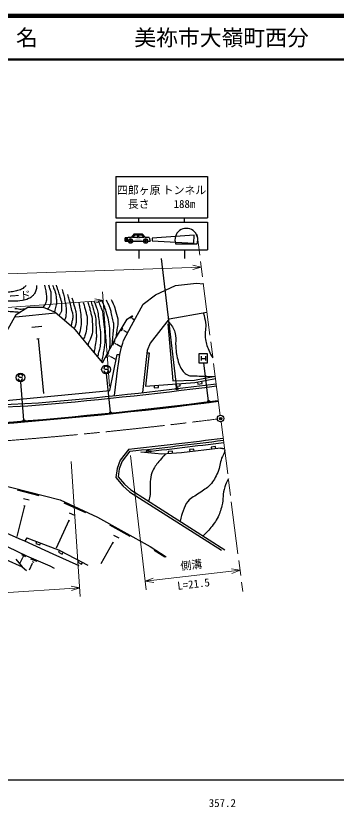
# Model space of a CAD drawing. Units: millimetres, scale not verified. Extents: x 40000 to 680000, y 20000 to 380000.
# Drawn here: x 377829 to 451312, y 198715 to 380000 of the extents above; entities that cross this region are included whole.
import ezdxf
from ezdxf.enums import TextEntityAlignment as Align

# ---------------------------------------------------------------- set-up
doc = ezdxf.new("R2010")
doc.units = ezdxf.units.MM
doc.header["$LTSCALE"] = 1000
doc.header["$PDMODE"] = 32
doc.header["$PDSIZE"] = 500
doc.linetypes.add('CHAIN', pattern=[18.5, 12, -1.5, 3.5, -1.5])
for name, color, linetype, lineweight in [('M-BGD', 7, 'Continuous', 25), ('M-BMK', 2, 'CHAIN', 13), ('M-BMK-SRVR', 3, 'Continuous', 25), ('M-STR-HTXT', 7, 'Continuous', 13), ('M-STR-STRC', 7, 'Continuous', 25), ('M-TTL', 2, 'Continuous', 140), ('M-TTL-BAND', 7, 'Continuous', 25), ('M-TTL-LINE', 7, 'Continuous', 50)]:
    doc.layers.add(name, color=color, linetype=linetype, lineweight=lineweight)
doc.layers.add('M-TTL-TXT', color=7, linetype='Continuous')
doc.styles.add('@ＭＳ ゴシック', font='')
doc.styles.add('ＭＳ ゴシック', font='')
doc.styles.get('@ＭＳ ゴシック').set_extended_font_data('@MS Gothic')
doc.styles.get('ＭＳ ゴシック').set_extended_font_data('MS Gothic')

msp = doc.modelspace()

# ---------------------------------------------------------------- hatches: boundary and pattern name
at = {"layer": 'M-STR-STRC'}
for points in [[(404291, 329220), (404602, 329220), (405121, 329852), (405811, 329852), (405811, 329220), (406051, 329220), (406051, 329852), (406692, 329852), (407261, 329220), (407584, 329220), (406799, 330092), (405008, 330092)], [(402941, 329113), (402941, 328347), (403595, 328347), (403584, 329220)], [(404696, 328347), (407064, 328347), (406051, 329220), (405811, 329220)]]:
    msp.add_hatch(color=256, dxfattribs=at).paths.add_polyline_path(points)

# ---------------------------------------------------------------- linework, layer by layer
at = {"layer": 'M-BGD'}
for p, q in [((377848, 311067), (386939, 311976)), ((413018, 310553), (421678, 312129)), ((404084, 310777), (404643, 311162)), ((404409, 310753), (404549, 310850)), ((404577, 310622), (404612, 310646)), ((404595, 310634), (404808, 310324)), ((413018, 310553), (408679, 305019)), ((381529, 308681), (383802, 308908)), ((401957, 307823), (402401, 308557)), ((402344, 307965), (402455, 308149)), ((402606, 307901), (402633, 307947)), ((402620, 307924), (403286, 307522)), ((382654, 306039), (383222, 306095)), ((382938, 306067), (384195, 293493)), ((400085, 304573), (400635, 305594)), ((400598, 304791), (400735, 305046)), ((400956, 304722), (400990, 304786)), ((400973, 304754), (401928, 304239)), ((408679, 305019), (407927, 303342)), ((398556, 301733), (399183, 302899)), ((407927, 303342), (406860, 293693)), ((399141, 301982), (399297, 302273)), ((399372, 294174), (401101, 302441)), ((399549, 301903), (399588, 301976)), ((399569, 301939), (400675, 301343)), ((401101, 302441), (401651, 302444)), ((400462, 293004), (401230, 299374)), ((401230, 299374), (401350, 300247)), ((407539, 295178), (418912, 295963)), ((414522, 295660), (414557, 295161)), ((415554, 295230), (415520, 295729)), ((418912, 295963), (423630, 296917)), ((419500, 296081), (419599, 295591)), ((419599, 295591), (420579, 295790)), ((420579, 295790), (420480, 296280)), ((374765, 291817), (399372, 294174)), ((409534, 295316), (409568, 294817)), ((409568, 294817), (410566, 294886)), ((410566, 294886), (410532, 295384)), ((414557, 295161), (415554, 295230)), ((350447, 289895), (383006, 291340)), ((350461, 289295), (380586, 290632)), ((423652, 281338), (422659, 281218)), ((422659, 281218), (422719, 280722)), ((423712, 280841), (423652, 281338)), ((403721, 280728), (401745, 278195)), ((403985, 280254), (402187, 277949)), ((411314, 279570), (406487, 280020)), ((407842, 280396), (407795, 279898)), ((408837, 280303), (407842, 280396)), ((408791, 279805), (408837, 280303)), ((415798, 279891), (411314, 279570)), ((413738, 280245), (412741, 280173)), ((412741, 280173), (412776, 279675)), ((413774, 279746), (413738, 280245)), ((424812, 280973), (415798, 279891)), ((418688, 280741), (417695, 280622)), ((417695, 280622), (417754, 280126)), ((418747, 280245), (418688, 280741)), ((425693, 280834), (424812, 280973)), ((424812, 280973), (425693, 280834)), ((401745, 278195), (401041, 276310)), ((402187, 277949), (401531, 276192)), ((401041, 276310), (400796, 274232)), ((401531, 276192), (401318, 274386)), ((400796, 274232), (402380, 272325)), ((401318, 274386), (402740, 272674)), ((402380, 272325), (403905, 270984)), ((402740, 272674), (404205, 271386)), ((378113, 271418), (383143, 270131)), ((403905, 270984), (425039, 257577)), ((404205, 271386), (425809, 257681)), ((379613, 269426), (380871, 269105)), ((388872, 268470), (393776, 266227)), ((378636, 260154), (364191, 266541)), ((379856, 267757), (378049, 260692)), ((379699, 267797), (380013, 267716)), ((390038, 266158), (391264, 265597)), ((389979, 264406), (387073, 258053)), ((389825, 264476), (390132, 264336)), ((399303, 263418), (403968, 260815)), ((380326, 260443), (382602, 259614)), ((382602, 259614), (382420, 259148)), ((383352, 258785), (383534, 259250)), ((400074, 259317), (397365, 254461)), ((399928, 259398), (400219, 259236)), ((400271, 261042), (401438, 260391)), ((382420, 259148), (383352, 258785)), ((387833, 257571), (387603, 257127)), ((409550, 257604), (411978, 256026)), ((379329, 255806), (378788, 254636)), ((379122, 256582), (380055, 256150)), ((379300, 255819), (379358, 255792)), ((379342, 256140), (379575, 256032)), ((381232, 255643), (382627, 255049)), ((387603, 257127), (388490, 256666)), ((388490, 256666), (388720, 257109)), ((375568, 255482), (379265, 253767)), ((377798, 255564), (379265, 253766)), ((381573, 254509), (380925, 252989)), ((381529, 254528), (381616, 254491)), ((381577, 255002), (381926, 254853)), ((392269, 255263), (392038, 254819)), ((392038, 254819), (392925, 254358)), ((392925, 254358), (393156, 254801)), ((379265, 253767), (380245, 252932))]:
    msp.add_line(p, q, dxfattribs=at)
for points in [[(404398, 309096), (407065, 313973), (409888, 316095), (414453, 318221), (419256, 318735), (420846, 318615)], [(366057, 291541), (370425, 297384), (373931, 304626), (377947, 311583), (380622, 313246), (384122, 313271), (386841, 312094), (391085, 308515), (394599, 304274), (397686, 300541), (400657, 306057), (403348, 310513), (404593, 311370)], [(401350, 300247), (401651, 302444), (402053, 304066), (402344, 305042), (402499, 305625), (404398, 309096)], [(412676, 309469), (413861, 296380), (418792, 296500), (423562, 297441)], [(407867, 302796), (408442, 302826), (407539, 295178)], [(407539, 295178), (418912, 295963), (423630, 296917)], [(356733, 276338), (362783, 275546), (387971, 269102), (396592, 265159), (408609, 258455), (412291, 256060)], [(361257, 265068), (373676, 259416), (380271, 256270), (385609, 253996), (386598, 253469)], [(392340, 253984), (386426, 256685), (379905, 259664), (378636, 260154)], [(380326, 260443), (379905, 259664), (379788, 259709)], [(392340, 253984), (386426, 256685), (379905, 259664)], [(382602, 259614), (386811, 257970), (387833, 257571), (388093, 257437), (394359, 254175)]]:
    msp.add_lwpolyline(points, dxfattribs=at)
for centre, radius, start, end in [((297558, 1279602), 991950, 274.94168, 277.31071), ((297558, 1279602), 992450, 274.79899, 277.31071), ((297570, 1279595), 995800, 271.10151, 277.31005), ((297570, 1279595), 996000, 271.10151, 277.31005), ((297558, 1279602), 1004500, 276.0668, 277.31071), ((297558, 1279602), 1005000, 276.07889, 277.31071), ((297558, 1279602), 1005500, 276.21925, 277.31071)]:
    msp.add_arc(centre, radius, start, end, dxfattribs=at)
for points, knots in [([(382611, 318260), (382600, 317821), (382597, 317654), (382496, 317284), (382398, 316924), (382309, 316726), (382117, 316406), (381971, 316165), (381887, 316024), (381681, 315831), (381360, 315531), (381132, 315412), (380741, 315210), (380234, 314949), (379907, 314878), (379346, 314775), (378524, 314625), (378049, 314623), (377213, 314605), (376777, 314596), (376532, 314618), (376096, 314635), (375666, 314651), (375425, 314667), (374996, 314698), (374630, 314724), (374512, 314734), (374059, 314775)], [0, 0, 0, 0, 1, 1, 1, 2, 2, 2, 3, 3, 3, 4, 4, 4, 5, 5, 5, 6, 6, 6, 7, 7, 7, 8, 8, 8, 9, 9, 9, 9]), ([(375111, 316671), (375764, 316722), (375940, 316735), (376469, 316799), (376957, 316857), (377234, 316870), (377714, 316977), (378187, 317082), (378461, 317129), (378906, 317322), (379266, 317478), (379482, 317558), (379784, 317808), (379971, 317962), (380044, 318031), (380224, 318244)], [0, 0, 0, 0, 1, 1, 1, 2, 2, 2, 3, 3, 3, 4, 4, 4, 5, 5, 5, 5]), ([(384406, 318273), (384482, 317966), (384500, 317884), (384555, 317633), (384660, 317157), (384731, 316890), (384788, 316406), (384836, 315993), (384857, 315759), (384855, 315344), (384853, 314951), (384840, 314724), (384738, 314344), (384693, 314177), (384650, 314089), (384576, 313933), (384442, 313649), (384350, 313557), (384122, 313271)], [0, 0, 0, 0, 1, 1, 1, 2, 2, 2, 3, 3, 3, 4, 4, 4, 5, 5, 5, 6, 6, 6, 6]), ([(385196, 312806), (385412, 313123), (385481, 313222), (385627, 313509), (385767, 313784), (385865, 313937), (385933, 314238), (385998, 314521), (385959, 314691), (385964, 314982), (385971, 315310), (385967, 315494), (385962, 315821), (385956, 316165), (386000, 316363), (385938, 316701), (385878, 317029), (385765, 317191), (385655, 317506), (385550, 317808), (385517, 317903), (385388, 318280)], [0, 0, 0, 0, 1, 1, 1, 2, 2, 2, 3, 3, 3, 4, 4, 4, 5, 5, 5, 6, 6, 6, 7, 7, 7, 7]), ([(386241, 318286), (386452, 317771), (386509, 317637), (386668, 317217), (386777, 316928), (386871, 316776), (386941, 316475), (387030, 316086), (387025, 315858), (387080, 315463), (387125, 315137), (387201, 314958), (387195, 314629), (387186, 314186), (387081, 313947), (386997, 313512), (386894, 312979), (386853, 312806), (386704, 312153)], [0, 0, 0, 0, 1, 1, 1, 2, 2, 2, 3, 3, 3, 4, 4, 4, 5, 5, 5, 6, 6, 6, 6]), ([(387759, 311320), (387934, 311554), (387990, 311630), (388109, 311846), (388230, 312066), (388322, 312187), (388370, 312434), (388433, 312751), (388384, 312937), (388380, 313260), (388376, 313701), (388421, 313954), (388351, 314390), (388248, 315020), (388077, 315347), (387891, 315957), (387734, 316469), (387645, 316755), (387477, 317263), (387386, 317540), (387332, 317694), (387239, 317971), (387196, 318096), (387183, 318135), (387130, 318292)], [0, 0, 0, 0, 1, 1, 1, 2, 2, 2, 3, 3, 3, 4, 4, 4, 5, 5, 5, 6, 6, 6, 7, 7, 7, 8, 8, 8, 8]), ([(388437, 317288), (388628, 316799), (388684, 316648), (388799, 316224), (388927, 315754), (388943, 315477), (389035, 314998), (389131, 314498), (389217, 314223), (389281, 313718), (389343, 313226), (389402, 312947), (389375, 312451), (389337, 311724), (389372, 311294), (389146, 310603), (389101, 310466), (389088, 310410), (389020, 310256)], [0, 0, 0, 0, 1, 1, 1, 2, 2, 2, 3, 3, 3, 4, 4, 4, 5, 5, 5, 6, 6, 6, 6]), ([(390539, 308976), (390635, 309390), (390659, 309493), (390736, 309825), (390811, 310148), (390888, 310322), (390929, 310651), (390978, 311055), (390968, 311288), (390927, 311694), (390894, 312021), (390798, 312190), (390714, 312509), (390566, 313076), (390483, 313393), (390335, 313960), (390231, 314358), (390175, 314581), (390069, 314978), (389941, 315455), (389898, 315606), (389732, 316196)], [0, 0, 0, 0, 1, 1, 1, 2, 2, 2, 3, 3, 3, 4, 4, 4, 5, 5, 5, 6, 6, 6, 7, 7, 7, 7]), ([(390716, 315367), (390963, 314489), (391025, 314269), (391225, 313565), (391309, 313270), (391372, 313108), (391440, 312808), (391533, 312400), (391598, 312172), (391636, 311755), (391680, 311265), (391640, 310988), (391643, 310496), (391645, 310213), (391685, 310052), (391648, 309772), (391603, 309435), (391571, 309243), (391461, 308921), (391383, 308692), (391348, 308607), (391223, 308349)], [0, 0, 0, 0, 1, 1, 1, 2, 2, 2, 3, 3, 3, 4, 4, 4, 5, 5, 5, 6, 6, 6, 7, 7, 7, 7]), ([(392348, 306992), (392510, 307408), (392548, 307549), (392646, 307915), (392839, 308640), (392864, 309071), (392885, 309821), (392911, 310708), (392833, 311206), (392734, 312087), (392683, 312537), (392628, 312785), (392550, 313230), (392480, 313628), (392455, 313756), (392358, 314246)], [0, 0, 0, 0, 1, 1, 1, 2, 2, 2, 3, 3, 3, 4, 4, 4, 5, 5, 5, 5]), ([(393301, 314339), (393571, 313344), (393639, 313095), (393855, 312298), (393955, 311926), (394058, 311728), (394112, 311347), (394187, 310818), (394205, 310515), (394191, 309981), (394177, 309470), (394154, 309183), (394080, 308678), (393981, 307994), (393971, 307595), (393744, 306942), (393594, 306511), (393524, 306343), (393277, 305870)], [0, 0, 0, 0, 1, 1, 1, 2, 2, 2, 3, 3, 3, 4, 4, 4, 5, 5, 5, 6, 6, 6, 6]), ([(394369, 304551), (394519, 304931), (394558, 305028), (394682, 305333), (394869, 305793), (395000, 306041), (395174, 306506), (395321, 306896), (395439, 307109), (395504, 307522), (395560, 307879), (395493, 308085), (395485, 308447), (395474, 308978), (395468, 309276), (395457, 309808), (395453, 310001), (395464, 310110), (395447, 310302), (395423, 310586), (395383, 310743), (395323, 311022), (395242, 311402), (395176, 311609), (395081, 311986), (394990, 312350), (394941, 312555), (394847, 312918), (394753, 313282), (394709, 313488), (394602, 313848), (394531, 314084), (394506, 314162), (394410, 314450)], [0, 0, 0, 0, 1, 1, 1, 2, 2, 2, 3, 3, 3, 4, 4, 4, 5, 5, 5, 6, 6, 6, 7, 7, 7, 8, 8, 8, 9, 9, 9, 10, 10, 10, 11, 11, 11, 11]), ([(395103, 314520), (395285, 313891), (395330, 313734), (395476, 313231), (395612, 312761), (395704, 312503), (395824, 312029), (395969, 311455), (396076, 311135), (396147, 310547), (396215, 309985), (396185, 309665), (396209, 309099), (396236, 308472), (396251, 308121), (396278, 307493), (396288, 307262), (396303, 307133), (396304, 306901), (396305, 306493), (396309, 306263), (396269, 305857), (396201, 305157), (396087, 304775), (395969, 304081), (395889, 303606), (395864, 303458), (395764, 302865)], [0, 0, 0, 0, 1, 1, 1, 2, 2, 2, 3, 3, 3, 4, 4, 4, 5, 5, 5, 6, 6, 6, 7, 7, 7, 8, 8, 8, 9, 9, 9, 9]), ([(396606, 301848), (396747, 302368), (396782, 302498), (396895, 302916), (397001, 303308), (397092, 303521), (397167, 303920), (397273, 304479), (397303, 304799), (397333, 305366), (397367, 306020), (397381, 306388), (397347, 307041), (397307, 307835), (397230, 308277), (397127, 309065), (397033, 309785), (396944, 310183), (396856, 310903), (396815, 311236), (396820, 311427), (396768, 311759), (396689, 312268), (396600, 312547), (396442, 313037), (396326, 313394), (396224, 313581), (396085, 313929), (395981, 314188), (395949, 314269), (395820, 314592)], [0, 0, 0, 0, 1, 1, 1, 2, 2, 2, 3, 3, 3, 4, 4, 4, 5, 5, 5, 6, 6, 6, 7, 7, 7, 8, 8, 8, 9, 9, 9, 10, 10, 10, 10]), ([(396730, 314685), (397028, 314013), (397115, 313828), (397325, 313264), (397481, 312844), (397605, 312618), (397697, 312179), (397828, 311548), (397811, 311179), (397884, 310538), (397943, 310013), (397977, 309719), (398037, 309193), (398092, 308702), (398145, 308429), (398180, 307936), (398212, 307486), (398208, 307232), (398219, 306781), (398233, 306161), (398279, 305812), (398237, 305193), (398174, 304245), (398067, 303719), (397903, 302783), (397809, 302243), (397722, 301946), (397605, 301410), (397553, 301171), (397537, 301096), (397472, 300798)], [0, 0, 0, 0, 1, 1, 1, 2, 2, 2, 3, 3, 3, 4, 4, 4, 5, 5, 5, 6, 6, 6, 7, 7, 7, 8, 8, 8, 9, 9, 9, 10, 10, 10, 10]), ([(399359, 303646), (399428, 304230), (399442, 304402), (399463, 304888), (399491, 305542), (399440, 305910), (399425, 306565), (399412, 307108), (399428, 307413), (399393, 307955), (399345, 308691), (399311, 309106), (399181, 309832), (399050, 310560), (398915, 310955), (398722, 311668), (398589, 312160), (398517, 312437), (398355, 312919), (398171, 313464), (398003, 313745), (397778, 314274), (397695, 314469), (397669, 314529), (397566, 314772)], [0, 0, 0, 0, 1, 1, 1, 2, 2, 2, 3, 3, 3, 4, 4, 4, 5, 5, 5, 6, 6, 6, 7, 7, 7, 8, 8, 8, 8]), ([(399947, 304738), (400032, 305563), (400054, 305774), (400114, 306439), (400174, 307113), (400199, 307492), (400254, 308167), (400287, 308565), (400354, 308788), (400337, 309188), (400317, 309654), (400206, 309904), (400109, 310361), (399994, 310905), (399914, 311205), (399789, 311746), (399697, 312142), (399673, 312370), (399555, 312759), (399454, 313087), (399367, 313261), (399236, 313578), (399021, 314098), (398931, 314266), (398628, 314882)], [0, 0, 0, 0, 1, 1, 1, 2, 2, 2, 3, 3, 3, 4, 4, 4, 5, 5, 5, 6, 6, 6, 7, 7, 7, 8, 8, 8, 8]), ([(399671, 314992), (399921, 314538), (399988, 314395), (400164, 314000), (400466, 313324), (400576, 312919), (400776, 312207), (401013, 311360), (401213, 310885), (401255, 310006), (401283, 309403), (401147, 309071), (401074, 308472), (401011, 307954), (400971, 307665), (400904, 307148), (400860, 306808), (400846, 306702), (400791, 306278)], [0, 0, 0, 0, 1, 1, 1, 2, 2, 2, 3, 3, 3, 4, 4, 4, 5, 5, 5, 6, 6, 6, 6]), ([(371994, 312463), (372915, 312476), (373160, 312482), (373907, 312464), (374480, 312451), (374801, 312446), (375373, 312406), (375993, 312363), (376338, 312316), (376958, 312261), (377446, 312218), (377719, 312188), (378208, 312154), (378440, 312137), (378515, 312132), (378803, 312115)], [0, 0, 0, 0, 1, 1, 1, 2, 2, 2, 3, 3, 3, 4, 4, 4, 5, 5, 5, 5]), ([(379860, 312773), (379640, 312767), (379583, 312766), (379405, 312763), (379162, 312760), (379025, 312748), (378783, 312762), (378537, 312777), (378402, 312811), (378157, 312842), (377945, 312869), (377879, 312878), (377613, 312912)], [0, 0, 0, 0, 1, 1, 1, 2, 2, 2, 3, 3, 3, 4, 4, 4, 4]), ([(420790, 311967), (421125, 310976), (421213, 310610), (421347, 309714), (421545, 308391), (421103, 307618), (421273, 306292), (421422, 305117), (421609, 304454), (422089, 303371), (422402, 302666), (422543, 302393), (423025, 301631)], [0, 0, 0, 0, 1, 1, 1, 2, 2, 2, 3, 3, 3, 4, 4, 4, 4]), ([(412626, 310052), (412961, 309785), (413068, 309647), (413316, 309355), (414032, 308510), (414264, 307844), (414436, 306750), (414587, 305792), (414434, 305235), (414513, 304269), (414625, 302890), (414711, 302105), (415085, 300773), (415257, 300162), (415376, 299815), (415702, 299272), (415951, 298857), (416104, 298624), (416445, 298282), (416791, 297935), (417037, 297771), (417493, 297590), (417816, 297463), (418033, 297549), (418379, 297533), (419181, 297495), (419632, 297503), (420434, 297473), (421464, 297435), (421793, 297414), (423069, 297344)], [0, 0, 0, 0, 1, 1, 1, 2, 2, 2, 3, 3, 3, 4, 4, 4, 5, 5, 5, 6, 6, 6, 7, 7, 7, 8, 8, 8, 9, 9, 9, 10, 10, 10, 10]), ([(412162, 279631), (411552, 278987), (411381, 278787), (410917, 278215), (410199, 277332), (409749, 276847), (409256, 275820), (408899, 275076), (408815, 274597), (408713, 273777), (408623, 273056), (408691, 272644), (408669, 271918), (408652, 271305), (408698, 270957), (408614, 270350), (408531, 269742), (408458, 269511), (408243, 268824)], [0, 0, 0, 0, 1, 1, 1, 2, 2, 2, 3, 3, 3, 4, 4, 4, 5, 5, 5, 6, 6, 6, 6]), ([(425736, 280498), (425738, 280280), (425719, 280195), (425685, 280004), (425585, 279442), (425228, 279232), (425038, 278693), (424596, 277444), (424702, 276623), (424147, 275419), (423595, 274219), (423271, 273511), (422381, 272535), (421564, 271638), (420875, 271388), (419901, 270664), (418893, 269915), (418126, 269715), (417311, 268759), (416707, 268050), (416597, 267488), (416251, 266623), (415884, 265708), (415800, 265341), (415524, 264205)], [0, 0, 0, 0, 1, 1, 1, 2, 2, 2, 3, 3, 3, 4, 4, 4, 5, 5, 5, 6, 6, 6, 7, 7, 7, 8, 8, 8, 8]), ([(426583, 273898), (426149, 273105), (426039, 272801), (425771, 272065), (425186, 270461), (425534, 269397), (425095, 267747), (424788, 266592), (424569, 265944), (424020, 264882), (423723, 264306), (423487, 264021), (423114, 263491), (422327, 262373), (421947, 262034), (420823, 260844)], [0, 0, 0, 0, 1, 1, 1, 2, 2, 2, 3, 3, 3, 4, 4, 4, 5, 5, 5, 5])]:
    msp.add_open_spline(points, degree=3, knots=knots, dxfattribs=at)
at = {"layer": 'M-BMK'}
for p, q in [((424713, 288476), (419395, 329924)), ((424903, 286988), (429887, 248139))]:
    msp.add_line(p, q, dxfattribs=at)
for start, end in [(275.87836, 277.02423), (277.02423, 277.26774), (274.73242, 275.87836), (274.39907, 274.73242)]:
    msp.add_arc((297558, 1279602), 1000000, start, end, dxfattribs=at)
at = {"layer": 'M-BMK-SRVR'}
msp.add_circle((424808, 287732), 750, dxfattribs=at)
msp.add_point((424808, 287732), dxfattribs=at)
at = {"layer": 'M-STR-HTXT'}
for p, q in [((420354, 322447), (418405, 322897)), ((67326, 310032), (420354, 322447)), ((418442, 321862), (420354, 322447)), ((399300, 295171), (397750, 316790)), ((350016, 311362), (397893, 314795)), ((397893, 314795), (395929, 315173)), ((396003, 314141), (397893, 314795)), ((404102, 279260), (407716, 248472)), ((390552, 277902), (392623, 246971)), ((407482, 250458), (429262, 253015)), ((429262, 253015), (427283, 253303)), ((427404, 252275), (429262, 253015)), ((409341, 251197), (407482, 250458)), ((407482, 250458), (409462, 250169)), ((340853, 245510), (392489, 248967)), ((392489, 248967), (390527, 249354)), ((390596, 248321), (392489, 248967))]:
    msp.add_line(p, q, dxfattribs=at)
at = {"layer": 'M-STR-STRC'}
for p, q in [((400761, 343229), (421761, 343229)), ((400761, 343229), (400761, 333729)), ((421761, 343229), (421761, 333729)), ((400761, 333729), (421761, 333729)), ((406011, 332729), (406011, 333729)), ((416511, 332729), (416511, 333729)), ((400761, 332729), (400761, 326396)), ((400761, 332729), (421761, 332729)), ((421761, 332729), (421761, 326396)), ((405008, 330092), (404291, 329220)), ((405008, 330092), (406799, 330092)), ((406799, 330092), (407584, 329220)), ((403584, 329220), (402941, 329113)), ((402941, 328347), (402941, 329113)), ((402941, 328347), (403595, 328347)), ((404291, 329220), (403584, 329220)), ((405121, 329852), (404602, 329220)), ((405811, 329220), (404602, 329220)), ((404696, 328347), (407064, 328347)), ((405121, 329852), (405811, 329852)), ((405811, 329220), (405811, 329852)), ((406051, 329852), (406692, 329852)), ((406051, 329220), (406051, 329852)), ((407261, 329220), (406051, 329220)), ((406692, 329852), (407261, 329220)), ((408452, 329220), (407584, 329220)), ((408165, 328347), (408616, 328347)), ((408452, 329220), (408616, 328347)), ((418719, 329771), (409075, 329082)), ((409075, 329082), (409095, 328439)), ((409095, 328439), (418647, 327934)), ((418647, 327934), (418719, 329771)), ((400761, 326396), (421761, 326396)), ((406011, 326396), (406011, 324396)), ((414488, 327803), (419408, 327803)), ((416511, 326396), (416511, 324396)), ((414790, 294755), (411261, 324396)), ((419818, 302530), (419818, 300530)), ((421818, 302530), (419818, 302530)), ((420318, 302030), (420318, 301030)), ((420318, 301530), (421318, 301530)), ((421318, 302030), (421318, 301030)), ((421818, 300530), (421818, 302530)), ((398126, 299118), (398027, 299236)), ((419818, 300530), (421818, 300530)), ((422050, 291757), (420944, 300530)), ((378494, 297295), (378395, 297413)), ((398371, 298979), (398126, 299118)), ((398672, 298976), (398371, 298979)), ((399530, 289179), (398624, 297983)), ((398917, 298865), (398672, 298976)), ((399023, 298728), (398917, 298865)), ((378739, 297156), (378494, 297295)), ((379040, 297154), (378739, 297156)), ((379702, 287338), (378972, 296158)), ((379285, 297042), (379040, 297154)), ((379391, 296906), (379285, 297042))]:
    msp.add_line(p, q, dxfattribs=at)
for centre, radius in [((404146, 328347), 456), ((404146, 328347), 213), ((407614, 328347), 456), ((407614, 328347), 213), ((398521, 298978), 1000), ((378890, 297155), 1000), ((414807, 294606), 150), ((414807, 294606), 120), ((414807, 294606), 90), ((414807, 294606), 60), ((414807, 294606), 30), ((422068, 291608), 150), ((422068, 291608), 120), ((422068, 291608), 90), ((422068, 291608), 60), ((422068, 291608), 30), ((399545, 289030), 150), ((399545, 289030), 120), ((399545, 289030), 90), ((399545, 289030), 60), ((399545, 289030), 30), ((379715, 287189), 150), ((379715, 287189), 120), ((379715, 287189), 90), ((379715, 287189), 60), ((379715, 287189), 30)]:
    msp.add_circle(centre, radius, dxfattribs=at)
for centre, radius, start, end in [((416948, 328698), 2618, 340.00634, 199.99366), ((404146, 328347), 550, 0, 180), ((407614, 328347), 550, 0, 180), ((398527, 299232), 500, 359.55488, 179.55488), ((378895, 297409), 500, 359.55488, 179.55488), ((398523, 298732), 500, 179.55488, 359.55488), ((378891, 296909), 500, 179.55488, 359.55488)]:
    msp.add_arc(centre, radius, start, end, dxfattribs=at)
for p in [(414807, 294606), (422068, 291608), (399545, 289030), (379715, 287189)]:
    msp.add_point(p, dxfattribs=at)
at = {"layer": 'M-TTL'}
msp.add_line((680000, 380000), (40000, 380000), dxfattribs=at)
at = {"layer": 'M-TTL-BAND'}
msp.add_line((40000, 205000), (579000, 205000), dxfattribs=at)
at = {"layer": 'M-TTL-LINE'}
msp.add_line((40000, 370000), (680000, 370000), dxfattribs=at)

# ---------------------------------------------------------------- texts
at = {"layer": 'M-STR-HTXT', "style": 'ＭＳ ゴシック'}
for s, rotation, p in [('ストンガード', 4.101, (373883, 314076)), ('側溝', 6.695, (418256, 252730))]:
    msp.add_text(s, height=1833, rotation=rotation, dxfattribs=at).set_placement(p, align=Align.BOTTOM_CENTER)
at = {"layer": 'M-STR-HTXT', "style": '@ＭＳ ゴシック'}
msp.add_text('L=21.5', height=1833, rotation=6.695, dxfattribs=at).set_placement((418489, 250743), align=Align.TOP_CENTER)
at = {"layer": 'M-STR-STRC', "style": 'ＭＳ ゴシック'}
for s, p in [('四郎ヶ原', (406011, 340063)), ('トンネル', (416511, 340063)), ('長さ', (406011, 336896)), ('188m', (416511, 336896))]:
    msp.add_text(s, height=1833, dxfattribs=at).set_placement(p, align=Align.MIDDLE_CENTER)
at = {"layer": 'M-TTL-BAND', "style": 'ＭＳ ゴシック'}
msp.add_text('357.2', height=1833, dxfattribs=at).set_placement((425200, 198195), align=Align.BOTTOM_CENTER)
at = {"layer": 'M-TTL-TXT', "style": 'ＭＳ ゴシック'}
for s, p in [('地 名', (370380, 375000)), ('美祢市大嶺町西分', (405024, 375000))]:
    msp.add_text(s, height=3666, dxfattribs=at).set_placement(p, align=Align.MIDDLE_LEFT)

doc.saveas('drawing.dxf')
